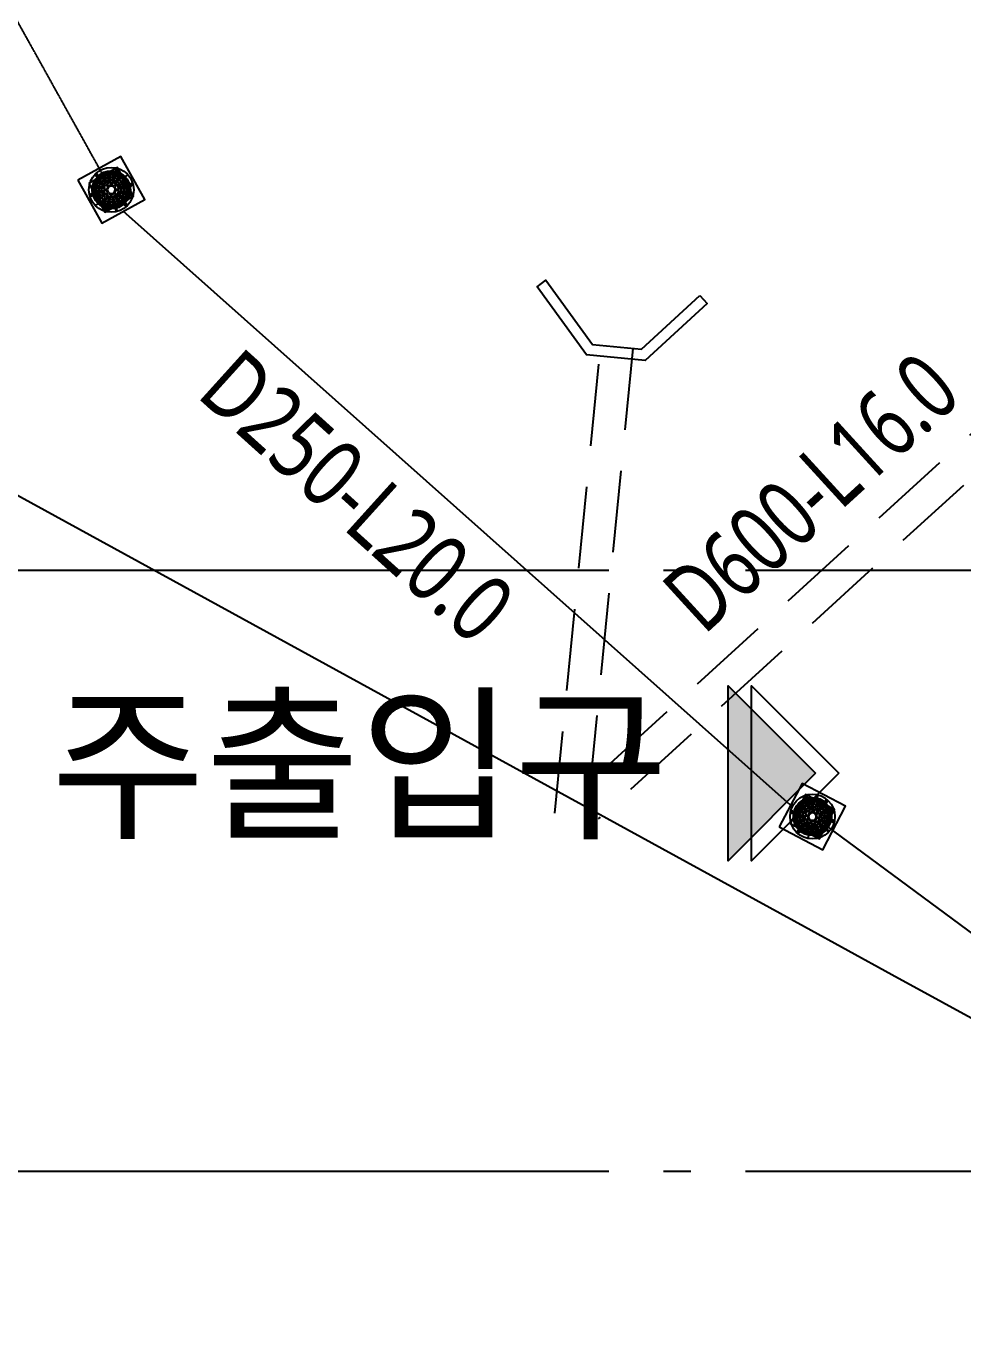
# Model space of a CAD drawing. Header units: millimetres. Extents: x 252222657 to 254795153, y 504225591 to 504550014.
# Drawn here: x 252340442 to 252357578, y 504381979 to 504405890 of the extents above; entities that cross this region are included whole.
import ezdxf
from ezdxf.enums import TextEntityAlignment as Align
from ezdxf.lldxf.tags import DXFTag

# ---------------------------------------------------------------- set-up
doc = ezdxf.new("R2010")
doc.units = ezdxf.units.MM
for name, pattern in [('CEN', [35, 30, -2, 1, -2]), ('CONTINOUS', [0, 0]), ('DASH', [0.75, 0.5, -0.25]), ('DASHED', [0.75, 0.5, -0.25])]:
    doc.linetypes.add(name, pattern=pattern)
for name, color, linetype in [('1-계획-우수관로', 3, 'Continuous'), ('1-계획-우수문자', 2, 'Continuous'), ('2-계획-오수관로', 3, 'Continuous'), ('2-계획-오수문자', 2, 'Continuous'), ('2-계획-오수집수정', 26, 'Continuous'), ('4A.TEC CEN', 1, 'CEN'), ('4A.TEC TEXT', 7, 'Continuous'), ('4A.TEC 심볼', 7, 'Continuous'), ('NO체인', 1, 'Continuous')]:
    doc.layers.add(name, color=color, linetype=linetype)
doc.styles.add('GHS', font='malgun.ttf')
doc.styles.add('돋움', font='')
doc.styles.get('돋움').set_extended_font_data('Dotum')
tags = doc.linetypes.add('CDZ001', pattern='A,0.9,[123,KHCLINE.shx,S=0.00909,R=0,X=0,Y=0],-0.3,-0.5', length=1.7).pattern_tags.tags
tags[14:15] = [DXFTag(74, 4), DXFTag(75, 0), DXFTag(340, '0'), DXFTag(46, 1.0), DXFTag(50, 0.0), DXFTag(44, 0.0), DXFTag(45, 0.0)]
tags[12:13] = [DXFTag(74, 4), DXFTag(75, 0), DXFTag(340, '0'), DXFTag(46, 1.0), DXFTag(50, 0.0), DXFTag(44, 0.0), DXFTag(45, 0.0)]

# ---------------------------------------------------------------- blocks, each defined once
blk = doc.blocks.new('A$C6C3F3C2C')
at = {"layer": '2-계획-오수집수정', "color": 251}
for p, q in [((0.18, 0.731), (0.166, 0.717)), ((0.321, 0.721), (0.332, 0.7)), ((0.351, 0.848), (0.367, 0.789)), ((0.364, 0.725), (0.372, 0.698)), ((0.384, 0.73), (0.391, 0.703)), ((0.422, 0.749), (0.424, 0.725)), ((0.437, 0.75), (0.439, 0.726)), ((0.475, 0.709), (0.48, 0.749)), ((0.49, 0.707), (0.495, 0.747)), ((0.58, 0.807), (0.513, 0.825)), ((0.536, 0.737), (0.529, 0.715)), ((0.553, 0.803), (0.533, 0.808)), ((0.558, 0.824), (0.539, 0.829)), ((0.551, 0.733), (0.543, 0.71)), ((0.745, 0.735), (0.702, 0.691)), ((0.191, 0.475), (0.151, 0.48)), ((0.193, 0.49), (0.153, 0.495)), ((0.163, 0.536), (0.185, 0.529)), ((0.167, 0.551), (0.19, 0.543)), ((0.196, 0.715), (0.182, 0.701)), ((0.184, 0.59), (0.219, 0.57)), ((0.194, 0.607), (0.229, 0.587)), ((0.243, 0.484), (0.208, 0.488)), ((0.219, 0.642), (0.237, 0.626)), ((0.229, 0.653), (0.247, 0.638)), ((0.23, 0.514), (0.248, 0.508)), ((0.232, 0.562), (0.263, 0.545)), ((0.235, 0.528), (0.253, 0.522)), ((0.242, 0.58), (0.273, 0.562)), ((0.276, 0.479), (0.258, 0.482)), ((0.285, 0.651), (0.26, 0.682)), ((0.296, 0.66), (0.272, 0.692)), ((0.273, 0.595), (0.287, 0.583)), ((0.276, 0.538), (0.306, 0.52)), ((0.283, 0.606), (0.297, 0.594)), ((0.286, 0.555), (0.316, 0.538)), ((0.315, 0.611), (0.294, 0.639)), ((0.327, 0.62), (0.306, 0.648)), ((0.308, 0.714), (0.318, 0.693)), ((0.319, 0.513), (0.372, 0.483)), ((0.336, 0.585), (0.325, 0.599)), ((0.329, 0.53), (0.382, 0.5)), ((0.348, 0.594), (0.336, 0.608)), ((0.34, 0.651), (0.348, 0.634)), ((0.353, 0.657), (0.362, 0.64)), ((0.376, 0.683), (0.385, 0.65)), ((0.389, 0.635), (0.398, 0.601)), ((0.395, 0.689), (0.404, 0.655)), ((0.402, 0.587), (0.418, 0.529)), ((0.408, 0.64), (0.417, 0.607)), ((0.421, 0.592), (0.437, 0.534)), ((0.427, 0.678), (0.429, 0.659)), ((0.442, 0.679), (0.444, 0.66)), ((0.465, 0.626), (0.467, 0.644)), ((0.469, 0.659), (0.473, 0.694)), ((0.479, 0.624), (0.482, 0.642)), ((0.513, 0.581), (0.483, 0.528)), ((0.484, 0.657), (0.488, 0.692)), ((0.53, 0.571), (0.5, 0.518)), ((0.514, 0.67), (0.508, 0.652)), ((0.538, 0.624), (0.52, 0.594)), ((0.528, 0.665), (0.522, 0.647)), ((0.587, 0.498), (0.529, 0.482)), ((0.592, 0.479), (0.534, 0.463)), ((0.555, 0.614), (0.538, 0.584)), ((0.562, 0.668), (0.545, 0.637)), ((0.58, 0.658), (0.562, 0.627)), ((0.59, 0.716), (0.57, 0.681)), ((0.595, 0.627), (0.583, 0.613)), ((0.585, 0.564), (0.599, 0.575)), ((0.607, 0.706), (0.587, 0.671)), ((0.606, 0.617), (0.594, 0.603)), ((0.594, 0.552), (0.608, 0.564)), ((0.635, 0.511), (0.601, 0.502)), ((0.64, 0.492), (0.607, 0.483)), ((0.611, 0.585), (0.639, 0.606)), ((0.62, 0.573), (0.648, 0.594)), ((0.642, 0.681), (0.626, 0.663)), ((0.651, 0.56), (0.634, 0.552)), ((0.653, 0.671), (0.638, 0.653)), ((0.657, 0.547), (0.64, 0.538)), ((0.683, 0.524), (0.65, 0.515)), ((0.651, 0.615), (0.682, 0.64)), ((0.689, 0.505), (0.655, 0.496)), ((0.66, 0.604), (0.692, 0.628)), ((0.714, 0.592), (0.693, 0.582)), ((0.737, 0.539), (0.698, 0.528)), ((0.721, 0.579), (0.7, 0.568)), ((0.742, 0.52), (0.703, 0.509)), ((0.807, 0.538), (0.802, 0.557)), ((0.824, 0.516), (0.806, 0.582)), ((0.828, 0.543), (0.823, 0.563)), ((0.072, 0.357), (0.077, 0.337)), ((0.093, 0.362), (0.098, 0.343)), ((0.15, 0.437), (0.174, 0.439)), ((0.151, 0.422), (0.175, 0.424)), ((0.158, 0.38), (0.197, 0.391)), ((0.163, 0.361), (0.202, 0.372)), ((0.179, 0.321), (0.2, 0.332)), ((0.186, 0.308), (0.207, 0.318)), ((0.241, 0.469), (0.206, 0.473)), ((0.24, 0.296), (0.208, 0.272)), ((0.211, 0.395), (0.245, 0.404)), ((0.217, 0.376), (0.25, 0.385)), ((0.249, 0.285), (0.218, 0.26)), ((0.221, 0.442), (0.24, 0.444)), ((0.222, 0.427), (0.241, 0.429)), ((0.243, 0.353), (0.26, 0.362)), ((0.247, 0.229), (0.262, 0.247)), ((0.249, 0.34), (0.266, 0.348)), ((0.28, 0.327), (0.252, 0.306)), ((0.274, 0.465), (0.256, 0.467)), ((0.26, 0.408), (0.293, 0.417)), ((0.289, 0.315), (0.261, 0.294)), ((0.265, 0.389), (0.299, 0.398)), ((0.306, 0.348), (0.292, 0.336)), ((0.294, 0.283), (0.306, 0.297)), ((0.315, 0.336), (0.301, 0.325)), ((0.305, 0.273), (0.317, 0.287)), ((0.308, 0.421), (0.366, 0.437)), ((0.313, 0.402), (0.371, 0.418)), ((0.32, 0.242), (0.338, 0.273)), ((0.338, 0.232), (0.355, 0.263)), ((0.345, 0.286), (0.362, 0.316)), ((0.362, 0.276), (0.38, 0.306)), ((0.37, 0.329), (0.4, 0.382)), ((0.372, 0.235), (0.378, 0.253)), ((0.386, 0.23), (0.392, 0.248)), ((0.387, 0.319), (0.417, 0.372)), ((0.416, 0.243), (0.412, 0.208)), ((0.421, 0.276), (0.418, 0.258)), ((0.431, 0.241), (0.427, 0.206)), ((0.435, 0.274), (0.433, 0.256)), ((0.458, 0.221), (0.456, 0.24)), ((0.479, 0.308), (0.463, 0.366)), ((0.473, 0.222), (0.471, 0.241)), ((0.498, 0.313), (0.482, 0.371)), ((0.492, 0.26), (0.483, 0.293)), ((0.505, 0.211), (0.496, 0.245)), ((0.511, 0.265), (0.502, 0.299)), ((0.524, 0.217), (0.515, 0.25)), ((0.571, 0.37), (0.518, 0.4)), ((0.581, 0.387), (0.528, 0.417)), ((0.547, 0.243), (0.538, 0.26)), ((0.552, 0.306), (0.564, 0.292)), ((0.56, 0.249), (0.552, 0.266)), ((0.564, 0.315), (0.575, 0.301)), ((0.573, 0.28), (0.594, 0.252)), ((0.614, 0.345), (0.584, 0.362)), ((0.585, 0.289), (0.606, 0.261)), ((0.624, 0.362), (0.594, 0.38)), ((0.617, 0.294), (0.603, 0.306)), ((0.604, 0.24), (0.628, 0.208)), ((0.627, 0.305), (0.613, 0.317)), ((0.615, 0.249), (0.64, 0.218)), ((0.624, 0.421), (0.642, 0.418)), ((0.626, 0.435), (0.644, 0.433)), ((0.658, 0.32), (0.627, 0.338)), ((0.668, 0.338), (0.637, 0.355)), ((0.665, 0.372), (0.647, 0.378)), ((0.67, 0.386), (0.652, 0.392)), ((0.671, 0.247), (0.653, 0.262)), ((0.657, 0.416), (0.692, 0.412)), ((0.678, 0.473), (0.659, 0.471)), ((0.659, 0.431), (0.694, 0.427)), ((0.679, 0.458), (0.66, 0.456)), ((0.681, 0.258), (0.663, 0.274)), ((0.706, 0.293), (0.671, 0.313)), ((0.716, 0.31), (0.681, 0.33)), ((0.707, 0.41), (0.747, 0.405)), ((0.709, 0.425), (0.749, 0.42)), ((0.733, 0.349), (0.71, 0.357)), ((0.737, 0.364), (0.715, 0.371)), ((0.749, 0.478), (0.725, 0.476)), ((0.75, 0.463), (0.726, 0.461)), ((0.844, 0.337), (0.785, 0.352)), ((0.849, 0.356), (0.79, 0.371)), ((0.258, 0.219), (0.274, 0.237)), ((0.293, 0.194), (0.313, 0.229)), ((0.31, 0.184), (0.33, 0.219)), ((0.342, 0.076), (0.361, 0.071)), ((0.347, 0.097), (0.367, 0.092)), ((0.349, 0.167), (0.357, 0.19)), ((0.364, 0.163), (0.371, 0.185)), ((0.41, 0.193), (0.405, 0.153)), ((0.425, 0.191), (0.42, 0.151)), ((0.463, 0.15), (0.461, 0.174)), ((0.478, 0.151), (0.476, 0.175)), ((0.516, 0.17), (0.509, 0.197)), ((0.536, 0.175), (0.528, 0.202)), ((0.568, 0.057), (0.552, 0.116)), ((0.579, 0.179), (0.568, 0.2)), ((0.592, 0.186), (0.582, 0.207)), ((0.695, 0.159), (0.743, 0.208)), ((0.704, 0.185), (0.718, 0.199)), ((0.72, 0.169), (0.734, 0.183))]:
    blk.add_line(p, q, dxfattribs=at)
at = {"layer": '2-계획-오수집수정'}
blk.add_line((0.731, 0.749), (0.688, 0.705), dxfattribs=at)
for points in [[(0, 0), (0.9, 0), (0.9, 0.9), (0, 0.9)], [(0.15, 0.15), (0.75, 0.15), (0.75, 0.75), (0.15, 0.75)]]:
    blk.add_lwpolyline(points, close=True, dxfattribs=at)
at = {"layer": '2-계획-오수집수정', "color": 251, "const_width": 0.005}
for points in [[(0.506, 0.131, -0.911436), (0.336, 0.753, -0.911436)], [(0.564, 0.147, 0.911436), (0.394, 0.769, 0.911436)]]:
    blk.add_lwpolyline(points, format="xyb", dxfattribs=at)
at = {"layer": '2-계획-오수집수정', "color": 251}
for centre, radius in [((0.45, 0.45), 0.41), ((0.45, 0.45), 0.349), ((0.45, 0.45), 0.327), ((0.45, 0.45), 0.3), ((0.21, 0.529), 0.01), ((0.26, 0.616), 0.01), ((0.299, 0.469), 0.01), ((0.336, 0.675), 0.01), ((0.356, 0.57), 0.01), ((0.433, 0.702), 0.01), ((0.469, 0.601), 0.01), ((0.529, 0.69), 0.01), ((0.57, 0.544), 0.01), ((0.616, 0.64), 0.01), ((0.675, 0.564), 0.01), ((0.198, 0.433), 0.01), ((0.225, 0.336), 0.01), ((0.284, 0.26), 0.01), ((0.33, 0.356), 0.01), ((0.431, 0.299), 0.01), ((0.544, 0.33), 0.01), ((0.601, 0.431), 0.01), ((0.64, 0.284), 0.01), ((0.69, 0.371), 0.01), ((0.702, 0.467), 0.01), ((0.371, 0.21), 0.01), ((0.467, 0.198), 0.01), ((0.564, 0.225), 0.01)]:
    blk.add_circle(centre, radius, dxfattribs=at)
for centre, radius, start, end in [((0.45, 0.45), 0.32, 110.6476, 280.0363), ((0.188, 0.723), 0.011, 315.342, 135.342), ((0.45, 0.45), 0.3, 110.9278, 115.3983), ((0.363, 0.765), 0.0308, 211.1382, 359.5457), ((0.363, 0.765), 0.0408, 239.5698, 271.137), ((0.363, 0.765), 0.0408, 299.5469, 331.1141), ((0.45, 0.45), 0.32, 290.6476, 100.0363), ((0.45, 0.45), 0.3, 95.2856, 99.7561), ((0.433, 0.702), 0.025, 111.5499, 169.0375), ((0.45, 0.45), 0.3, 84.2745, 92.4205), ((0.433, 0.702), 0.025, 18.5788, 76.6347), ((0.45, 0.45), 0.3, 73.2634, 81.4094), ((0.536, 0.819), 0.011, 75.342, 255.342), ((0.45, 0.45), 0.3, 62.2522, 70.3983), ((0.555, 0.814), 0.011, 255.342, 75.342), ((0.45, 0.45), 0.3, 174.2745, 182.4205), ((0.45, 0.45), 0.3, 163.2634, 171.4094), ((0.174, 0.709), 0.011, 135.342, 315.342), ((0.45, 0.45), 0.3, 152.2522, 160.3983), ((0.21, 0.529), 0.025, 179.0492, 237.1051), ((0.21, 0.529), 0.025, 86.6465, 144.134), ((0.45, 0.45), 0.26, 167.2107, 171.189), ((0.45, 0.45), 0.3, 140.2856, 148.4317), ((0.45, 0.45), 0.245, 167.3717, 171.0877), ((0.45, 0.45), 0.26, 152.5462, 156.5409), ((0.21, 0.529), 0.025, 272.0606, 324.134), ((0.45, 0.45), 0.245, 152.6812, 156.3799), ((0.21, 0.529), 0.025, 359.0492, 51.691), ((0.45, 0.45), 0.3, 129.2745, 137.4205), ((0.45, 0.45), 0.26, 144.143, 148.1377), ((0.26, 0.616), 0.025, 156.5499, 214.0375), ((0.45, 0.45), 0.245, 144.304, 148.0027), ((0.45, 0.45), 0.21, 163.9803, 170.7952), ((0.26, 0.616), 0.025, 63.5788, 121.6347), ((0.26, 0.616), 0.025, 248.9929, 301.6347), ((0.45, 0.45), 0.21, 153.0714, 159.8868), ((0.45, 0.45), 0.195, 153.2815, 170.6377), ((0.45, 0.45), 0.26, 129.495, 133.4733), ((0.45, 0.45), 0.3, 118.2634, 126.4094), ((0.45, 0.45), 0.21, 140.7971, 147.6126), ((0.299, 0.469), 0.025, 95.8689, 155.3844), ((0.45, 0.45), 0.245, 129.5962, 133.3123), ((0.26, 0.616), 0.025, 336.5499, 28.6233), ((0.45, 0.45), 0.195, 130.0462, 147.4024), ((0.45, 0.45), 0.26, 122.2107, 126.189), ((0.45, 0.45), 0.16, 153.9253, 164.0859), ((0.45, 0.45), 0.21, 129.8887, 136.7037), ((0.299, 0.469), 0.025, 284.8409, 60.843), ((0.45, 0.45), 0.245, 122.3717, 126.0877), ((0.336, 0.675), 0.025, 134.0492, 192.1051), ((0.45, 0.45), 0.145, 154.2965, 163.6432), ((0.45, 0.45), 0.16, 136.5981, 146.7586), ((0.336, 0.675), 0.025, 227.0606, 279.134), ((0.45, 0.45), 0.21, 118.9803, 125.7952), ((0.45, 0.45), 0.145, 137.0408, 146.3874), ((0.356, 0.57), 0.025, 145.2996, 204.815), ((0.336, 0.675), 0.025, 41.6465, 99.134), ((0.45, 0.45), 0.195, 108.2815, 125.6377), ((0.356, 0.57), 0.025, 239.8409, 15.843), ((0.356, 0.57), 0.025, 50.8689, 110.3844), ((0.336, 0.675), 0.025, 314.0492, 6.691), ((0.45, 0.45), 0.26, 107.5462, 111.5409), ((0.45, 0.45), 0.245, 107.6812, 111.3799), ((0.45, 0.45), 0.21, 108.0714, 114.8868), ((0.45, 0.45), 0.085, 157.0983, 188.5856), ((0.45, 0.45), 0.16, 108.9253, 119.0859), ((0.45, 0.45), 0.145, 109.2965, 118.6432), ((0.45, 0.45), 0.07, 105.342, 285.342), ((0.45, 0.45), 0.085, 112.0983, 143.5856), ((0.45, 0.45), 0.26, 99.143, 103.1377), ((0.45, 0.45), 0.245, 99.304, 103.0027), ((0.45, 0.45), 0.21, 95.7971, 102.6126), ((0.45, 0.45), 0.195, 85.0462, 102.4024), ((0.433, 0.702), 0.025, 203.9929, 256.6347), ((0.45, 0.45), 0.16, 91.5981, 101.7586), ((0.45, 0.45), 0.145, 92.0408, 101.3874), ((0.45, 0.45), 0.07, 285.342, 105.342), ((0.45, 0.45), 0.085, 67.0983, 98.5856), ((0.433, 0.702), 0.025, 291.5499, 343.6233), ((0.45, 0.45), 0.21, 84.8887, 91.7037), ((0.469, 0.601), 0.025, 194.8409, 330.843), ((0.469, 0.601), 0.025, 100.2996, 159.815), ((0.45, 0.45), 0.26, 84.495, 88.4733), ((0.45, 0.45), 0.245, 84.5962, 88.3123), ((0.469, 0.601), 0.025, 5.8689, 65.3844), ((0.45, 0.45), 0.195, 63.2815, 80.6377), ((0.45, 0.45), 0.21, 73.9803, 80.7952), ((0.45, 0.45), 0.245, 77.3717, 81.0877), ((0.45, 0.45), 0.26, 77.2107, 81.189), ((0.45, 0.45), 0.145, 64.2965, 73.6432), ((0.45, 0.45), 0.16, 63.9253, 74.0859), ((0.45, 0.45), 0.085, 22.0983, 53.5856), ((0.529, 0.69), 0.025, 182.0606, 234.134), ((0.529, 0.69), 0.025, 89.0492, 147.1051), ((0.45, 0.45), 0.21, 63.0714, 69.8868), ((0.529, 0.69), 0.025, 269.0492, 321.691), ((0.45, 0.45), 0.145, 47.0408, 56.3874), ((0.45, 0.45), 0.16, 46.5981, 56.7586), ((0.529, 0.69), 0.025, 356.6465, 54.134), ((0.57, 0.544), 0.025, 149.8409, 285.843), ((0.45, 0.45), 0.245, 62.6812, 66.3799), ((0.45, 0.45), 0.26, 62.5462, 66.5409), ((0.45, 0.45), 0.195, 40.0462, 57.4024), ((0.57, 0.544), 0.025, 55.2996, 114.815), ((0.45, 0.45), 0.21, 50.7971, 57.6126), ((0.45, 0.45), 0.145, 19.2965, 28.6432), ((0.45, 0.45), 0.245, 54.304, 58.0027), ((0.45, 0.45), 0.26, 54.143, 58.1377), ((0.57, 0.544), 0.025, 320.8689, 20.3844), ((0.45, 0.45), 0.16, 18.9253, 29.0859), ((0.616, 0.64), 0.025, 158.9929, 211.6347), ((0.45, 0.45), 0.145, 2.0408, 11.3874), ((0.45, 0.45), 0.21, 39.8887, 46.7037), ((0.616, 0.64), 0.025, 66.5499, 124.0375), ((0.616, 0.64), 0.025, 246.5499, 298.6233), ((0.45, 0.45), 0.3, 50.2856, 58.4317), ((0.45, 0.45), 0.16, 1.5981, 11.7586), ((0.45, 0.45), 0.195, 18.2815, 35.6377), ((0.45, 0.45), 0.21, 28.9803, 35.7952), ((0.45, 0.45), 0.245, 39.5962, 43.3123), ((0.616, 0.64), 0.025, 333.5788, 31.6347), ((0.45, 0.45), 0.26, 39.495, 43.4733), ((0.45, 0.45), 0.195, 355.0462, 12.4024), ((0.45, 0.45), 0.21, 18.0714, 24.8868), ((0.45, 0.45), 0.245, 32.3717, 36.0877), ((0.675, 0.564), 0.025, 137.0606, 189.134), ((0.45, 0.45), 0.3, 39.2745, 47.4205), ((0.45, 0.45), 0.21, 5.7971, 12.6126), ((0.675, 0.564), 0.025, 224.0492, 276.691), ((0.45, 0.45), 0.26, 32.2107, 36.189), ((0.675, 0.564), 0.025, 44.0492, 102.1051), ((0.45, 0.45), 0.245, 17.6812, 21.3799), ((0.702, 0.467), 0.025, 113.9929, 166.6347), ((0.45, 0.45), 0.245, 9.304, 13.0027), ((0.45, 0.45), 0.3, 28.2634, 36.4094), ((0.675, 0.564), 0.025, 311.6465, 9.134), ((0.45, 0.45), 0.26, 17.5462, 21.5409), ((0.45, 0.45), 0.26, 9.143, 13.1377), ((0.702, 0.467), 0.025, 21.5499, 79.0375), ((0.45, 0.45), 0.3, 17.2522, 25.3983), ((0.45, 0.45), 0.3, 5.2856, 13.4317), ((0.812, 0.56), 0.011, 15.342, 195.342), ((0.818, 0.541), 0.011, 195.342, 15.342), ((0.082, 0.359), 0.011, 15.342, 195.342), ((0.088, 0.34), 0.011, 195.342, 15.342), ((0.45, 0.45), 0.3, 185.2856, 193.4317), ((0.45, 0.45), 0.3, 197.2522, 205.3983), ((0.198, 0.433), 0.025, 108.5788, 166.6347), ((0.198, 0.433), 0.025, 201.5499, 259.0375), ((0.45, 0.45), 0.3, 208.2634, 216.4094), ((0.45, 0.45), 0.26, 174.495, 178.4733), ((0.45, 0.45), 0.26, 189.143, 193.1377), ((0.225, 0.336), 0.025, 131.6465, 189.134), ((0.45, 0.45), 0.26, 197.5462, 201.5409), ((0.45, 0.45), 0.245, 174.5962, 178.3123), ((0.198, 0.433), 0.025, 21.5499, 73.6233), ((0.225, 0.336), 0.025, 224.0492, 282.1051), ((0.198, 0.433), 0.025, 293.9929, 346.6347), ((0.45, 0.45), 0.245, 189.304, 193.0027), ((0.45, 0.45), 0.245, 197.6812, 201.3799), ((0.45, 0.45), 0.3, 219.2745, 227.4205), ((0.225, 0.336), 0.025, 44.0492, 96.691), ((0.45, 0.45), 0.26, 212.2107, 216.189), ((0.45, 0.45), 0.21, 174.8887, 181.7037), ((0.45, 0.45), 0.21, 185.7971, 192.6126), ((0.225, 0.336), 0.025, 317.0606, 9.134), ((0.45, 0.45), 0.245, 212.3717, 216.0877), ((0.45, 0.45), 0.26, 219.495, 223.4733), ((0.45, 0.45), 0.21, 198.0714, 204.8868), ((0.45, 0.45), 0.195, 175.0462, 192.4024), ((0.284, 0.26), 0.025, 153.5788, 211.6347), ((0.45, 0.45), 0.245, 219.5962, 223.3123), ((0.45, 0.45), 0.195, 198.2815, 215.6377), ((0.45, 0.45), 0.21, 208.9803, 215.7952), ((0.284, 0.26), 0.025, 66.5499, 118.6233), ((0.299, 0.469), 0.025, 190.2996, 249.815), ((0.284, 0.26), 0.025, 246.5499, 304.0375), ((0.45, 0.45), 0.21, 219.8887, 226.7037), ((0.45, 0.45), 0.16, 181.5981, 191.7586), ((0.45, 0.45), 0.26, 234.143, 238.1377), ((0.45, 0.45), 0.16, 198.9253, 209.0859), ((0.45, 0.45), 0.195, 220.0462, 237.4024), ((0.45, 0.45), 0.145, 182.0408, 191.3874), ((0.33, 0.356), 0.025, 140.8689, 200.3844), ((0.284, 0.26), 0.025, 338.9929, 31.6347), ((0.45, 0.45), 0.245, 234.304, 238.0027), ((0.45, 0.45), 0.145, 199.2965, 208.6432), ((0.33, 0.356), 0.025, 235.2996, 294.815), ((0.45, 0.45), 0.21, 230.7971, 237.6126), ((0.33, 0.356), 0.025, 329.8409, 105.843), ((0.45, 0.45), 0.16, 226.5981, 236.7586), ((0.45, 0.45), 0.145, 227.0408, 236.3874), ((0.45, 0.45), 0.21, 243.0714, 249.8868), ((0.45, 0.45), 0.195, 243.2815, 260.6377), ((0.45, 0.45), 0.085, 202.0983, 233.5856), ((0.45, 0.45), 0.16, 243.9253, 254.0859), ((0.45, 0.45), 0.145, 244.2965, 253.6432), ((0.45, 0.45), 0.21, 253.9803, 260.7952), ((0.431, 0.299), 0.025, 185.8689, 245.3844), ((0.431, 0.299), 0.025, 14.8409, 150.843), ((0.45, 0.45), 0.085, 247.0983, 278.5856), ((0.45, 0.45), 0.21, 264.8887, 271.7037), ((0.45, 0.45), 0.195, 265.0462, 282.4024), ((0.431, 0.299), 0.025, 280.2996, 339.815), ((0.45, 0.45), 0.16, 271.5981, 281.7586), ((0.45, 0.45), 0.145, 272.0408, 281.3874), ((0.45, 0.45), 0.21, 275.7971, 282.6126), ((0.45, 0.45), 0.085, 292.0983, 323.5856), ((0.45, 0.45), 0.145, 289.2965, 298.6432), ((0.45, 0.45), 0.16, 288.9253, 299.0859), ((0.45, 0.45), 0.195, 288.2815, 305.6377), ((0.45, 0.45), 0.21, 288.0714, 294.8868), ((0.544, 0.33), 0.025, 59.8409, 195.843), ((0.45, 0.45), 0.085, 337.0983, 8.5856), ((0.544, 0.33), 0.025, 230.8689, 290.3844), ((0.564, 0.225), 0.025, 134.0492, 186.691), ((0.45, 0.45), 0.21, 298.9803, 305.7952), ((0.45, 0.45), 0.145, 317.0408, 326.3874), ((0.564, 0.225), 0.025, 47.0606, 99.134), ((0.544, 0.33), 0.025, 325.2996, 24.815), ((0.45, 0.45), 0.16, 316.5981, 326.7586), ((0.45, 0.45), 0.195, 310.0462, 327.4024), ((0.601, 0.431), 0.025, 104.8409, 240.843), ((0.45, 0.45), 0.145, 334.2965, 343.6432), ((0.45, 0.45), 0.245, 302.3717, 306.0877), ((0.45, 0.45), 0.21, 309.8887, 316.7037), ((0.45, 0.45), 0.26, 302.2107, 306.189), ((0.45, 0.45), 0.16, 333.9253, 344.0859), ((0.601, 0.431), 0.025, 275.8689, 335.3844), ((0.45, 0.45), 0.245, 309.5962, 313.3123), ((0.601, 0.431), 0.025, 10.2996, 69.815), ((0.45, 0.45), 0.21, 320.7971, 327.6126), ((0.64, 0.284), 0.025, 156.5499, 208.6233), ((0.45, 0.45), 0.26, 309.495, 313.4733), ((0.45, 0.45), 0.195, 333.2815, 350.6377), ((0.64, 0.284), 0.025, 68.9929, 121.6347), ((0.64, 0.284), 0.025, 243.5788, 301.6347), ((0.45, 0.45), 0.21, 333.0714, 339.8868), ((0.45, 0.45), 0.3, 309.2745, 317.4205), ((0.45, 0.45), 0.245, 324.304, 328.0027), ((0.45, 0.45), 0.21, 343.9803, 350.7952), ((0.45, 0.45), 0.21, 354.8887, 1.7037), ((0.45, 0.45), 0.26, 324.143, 328.1377), ((0.64, 0.284), 0.025, 336.5499, 34.0375), ((0.69, 0.371), 0.025, 179.0492, 231.691), ((0.45, 0.45), 0.245, 332.6812, 336.3799), ((0.69, 0.371), 0.025, 92.0606, 144.134), ((0.702, 0.467), 0.025, 201.5499, 253.6233), ((0.45, 0.45), 0.26, 332.5462, 336.5409), ((0.45, 0.45), 0.3, 320.2856, 328.4317), ((0.45, 0.45), 0.245, 347.3717, 351.0877), ((0.69, 0.371), 0.025, 266.6465, 324.134), ((0.45, 0.45), 0.245, 354.5962, 358.3123), ((0.45, 0.45), 0.26, 347.2107, 351.189), ((0.69, 0.371), 0.025, 359.0492, 57.1051), ((0.45, 0.45), 0.26, 354.495, 358.4733), ((0.702, 0.467), 0.025, 288.5788, 346.6347), ((0.45, 0.45), 0.3, 332.2522, 340.3983), ((0.45, 0.45), 0.3, 343.2634, 351.4094), ((0.45, 0.45), 0.3, 354.2745, 2.4205), ((0.45, 0.45), 0.3, 230.2856, 238.4317), ((0.45, 0.45), 0.3, 242.2522, 250.3983), ((0.45, 0.45), 0.26, 242.5462, 246.5409), ((0.345, 0.086), 0.011, 75.342, 255.342), ((0.45, 0.45), 0.245, 242.6812, 246.3799), ((0.371, 0.21), 0.025, 176.6465, 234.134), ((0.371, 0.21), 0.025, 89.0492, 141.691), ((0.364, 0.081), 0.011, 255.342, 75.342), ((0.45, 0.45), 0.3, 253.2634, 261.4094), ((0.371, 0.21), 0.025, 269.0492, 327.1051), ((0.371, 0.21), 0.025, 2.0606, 54.134), ((0.45, 0.45), 0.26, 257.2107, 261.189), ((0.45, 0.45), 0.245, 257.3717, 261.0877), ((0.45, 0.45), 0.3, 264.2745, 272.4205), ((0.45, 0.45), 0.26, 264.495, 268.4733), ((0.45, 0.45), 0.245, 264.5962, 268.3123), ((0.467, 0.198), 0.025, 111.5499, 163.6233), ((0.467, 0.198), 0.025, 198.5788, 256.6347), ((0.467, 0.198), 0.025, 23.9929, 76.6347), ((0.467, 0.198), 0.025, 291.5499, 349.0375), ((0.45, 0.45), 0.3, 275.2856, 279.7561), ((0.45, 0.45), 0.245, 279.304, 283.0027), ((0.45, 0.45), 0.26, 279.143, 283.1377), ((0.537, 0.135), 0.0408, 119.5469, 151.1141), ((0.537, 0.135), 0.0308, 31.1382, 179.5457), ((0.45, 0.45), 0.245, 287.6812, 291.3799), ((0.45, 0.45), 0.26, 287.5462, 291.5409), ((0.537, 0.135), 0.0408, 59.5698, 91.137), ((0.564, 0.225), 0.025, 221.6465, 279.134), ((0.45, 0.45), 0.3, 290.9278, 295.3983), ((0.564, 0.225), 0.025, 314.0492, 12.1051), ((0.45, 0.45), 0.3, 298.2634, 306.4094), ((0.712, 0.177), 0.011, 135.342, 315.342), ((0.726, 0.191), 0.011, 315.342, 135.342)]:
    blk.add_arc(centre, radius, start, end, dxfattribs=at)

msp = doc.modelspace()

# ---------------------------------------------------------------- hatches: boundary and pattern name
at = {"layer": '4A.TEC 심볼'}
msp.add_hatch(color=256, dxfattribs=at).paths.add_polyline_path([(252353283.46, 504390616.38), (252353283.46, 504393818.67), (252354884.61, 504392217.52)])

# ---------------------------------------------------------------- linework, layer by layer
at = {"layer": '1-계획-우수관로', "color": 2, "linetype": 'DASHED', "ltscale": 3000, "elevation": 3333.33}
for points in [[(252362132.46, 504402448.09), (252350502.48, 504391827.93)], [(252362573.97, 504402038.74), (252350907.08, 504391384.87)], [(252350113.02, 504391491.31), (252350952.84, 504400051.07)], [(252350744.54, 504391783.24), (252351549.98, 504399992.49)]]:
    msp.add_lwpolyline(points, dxfattribs=at)
at = {"layer": '1-계획-우수관로', "color": 2, "linetype": 'CONTINOUS', "ltscale": 3000, "elevation": 3333.33}
msp.add_lwpolyline([(252352765.13, 504400963.53), (252352900.92, 504400816.7), (252351769.11, 504399770.03), (252350694.65, 504399875.45), (252349787.84, 504401122.13), (252349949.58, 504401239.77), (252350803.56, 504400065.72), (252351699.26, 504399977.84)], close=True, dxfattribs=at)
at = {"layer": '2-계획-오수관로', "color": 0, "linetype": 'DASH', "ltscale": 4, "elevation": 3333.33}
msp.add_lwpolyline([(252341854.23, 504403157.16), (252330122.77, 504424251.52)], dxfattribs=at)
at = {"layer": '2-계획-오수관로', "linetype": 'CDZ001', "ltscale": 3, "elevation": 3333.33}
msp.add_lwpolyline([(252354427.53, 504391635.33), (252342218.77, 504402501.61)], dxfattribs=at)
at = {"layer": '2-계획-오수관로', "linetype": 'CDZ001', "ltscale": 3, "elevation": 3333.33, "flags": 128}
msp.add_lwpolyline([(252371279.33, 504379291.62), (252371279.33, 504379291.62), (252371279.33, 504379291.62), (252371279.33, 504379291.62), (252371279.33, 504379291.62), (252355077.95, 504391260.67), (252355077.95, 504391260.67)], dxfattribs=at)
at = {"layer": '4A.TEC CEN', "color": 250, "ltscale": 500}
for p, q in [((252266099.96, 504395937.44, -1666.22), (252636666.54, 504395937.44, -7032.17)), ((252266099.96, 504384937.44, -1666.22), (252636666.54, 504384937.44, -7032.17))]:
    msp.add_line(p, q, dxfattribs=at)
at = {"layer": '4A.TEC 심볼', "elevation": 5000}
for points in [[(252354884.61, 504392217.52), (252353283.46, 504390616.38), (252353283.46, 504393818.67), (252354884.61, 504392217.52)], [(252355311.58, 504392217.52), (252353710.44, 504390616.38), (252353710.44, 504393818.67), (252355311.58, 504392217.52)]]:
    msp.add_lwpolyline(points, dxfattribs=at)
at = {"layer": 'NO체인', "color": 250, "linetype": 'Continuous', "elevation": 3333.33}
msp.add_lwpolyline([(252574098.11, 504296095.75), (252534884.04, 504297702.35, 0.0295859), (252534174.72, 504297689.43), (252512356.84, 504295998.18), (252472528.93, 504292910.91, -0.15019257), (252464503.37, 504294712.29), (252389541.31, 504337528.5, -0.1700758), (252383473.17, 504344518.53), (252369901.5, 504378697.03), (252365842.52, 504383290.88), (252358697.04, 504387204.12), (252356281.34, 504388528.41), (252354678.81, 504389406.93), (252339738.68, 504397599.77), (252289245.09, 504488392.36)], format="xyb", dxfattribs=at)
msp.add_lwpolyline([(252574098.11, 504296095.75), (252534884.04, 504297702.35, 0.0295859), (252534174.72, 504297689.43), (252512356.84, 504295998.18), (252472528.93, 504292910.91, -0.15019257), (252464503.37, 504294712.29), (252389541.31, 504337528.5, -0.1700758), (252383473.17, 504344518.53), (252369901.5, 504378697.03), (252365842.52, 504383290.88), (252358697.04, 504387204.12), (252356281.34, 504388528.41), (252354678.81, 504389406.93), (252339738.68, 504397599.77), (252289245.09, 504488392.36)], format="xyb", dxfattribs=at)
msp.add_lwpolyline([(252574098.11, 504296095.75), (252534884.04, 504297702.35, 0.0295859), (252534174.72, 504297689.43), (252512356.84, 504295998.18), (252472528.93, 504292910.91, -0.15019257), (252464503.37, 504294712.29), (252389541.31, 504337528.5, -0.1700758), (252383473.17, 504344518.53), (252369901.5, 504378697.03), (252365842.52, 504383290.88), (252358697.04, 504387204.12), (252356281.34, 504388528.41), (252354678.81, 504389406.93), (252339738.68, 504397599.77), (252289245.09, 504488392.36)], format="xyb", dxfattribs=at)

# ---------------------------------------------------------------- block references
at = {"layer": '2-계획-오수집수정', "linetype": 'DASHED'}
for p, xscale, yscale, zscale, rotation in [((252341388.05, 504403069.54, 3333.33), 999.9999999999998, 999.9999999999998, 999.9999999999998, 299.0802774835087), ((252354218.75, 504391236.69, 3333.33), 999.9999999999999, 999.9999999999999, 999.9999999999999, 332.3565585696398)]:
    msp.add_blockref('A$C6C3F3C2C', p, dxfattribs=dict(at, xscale=xscale, yscale=yscale, zscale=zscale, rotation=rotation))

# ---------------------------------------------------------------- texts
at = {"layer": '1-계획-우수문자', "color": 2, "style": 'GHS', "width": 0.75}
msp.add_text('D600-L16.0', height=1250, rotation=42.401436, dxfattribs=at).set_placement((252352841.29, 504394733.26, 3333.33))
at = {"layer": '2-계획-오수문자', "color": 0, "style": 'GHS', "width": 0.8}
msp.add_text('D250-L20.0', height=1250, rotation=317.925731, dxfattribs=at).set_placement((252343531.78, 504399128.18, 3333.33))
at = {"layer": '4A.TEC TEXT', "style": '돋움'}
msp.add_text('주출입구', height=2250, dxfattribs=at).set_placement((252346544.18, 504392376.17, 5000), align=Align.MIDDLE_CENTER)

doc.saveas('drawing.dxf')
